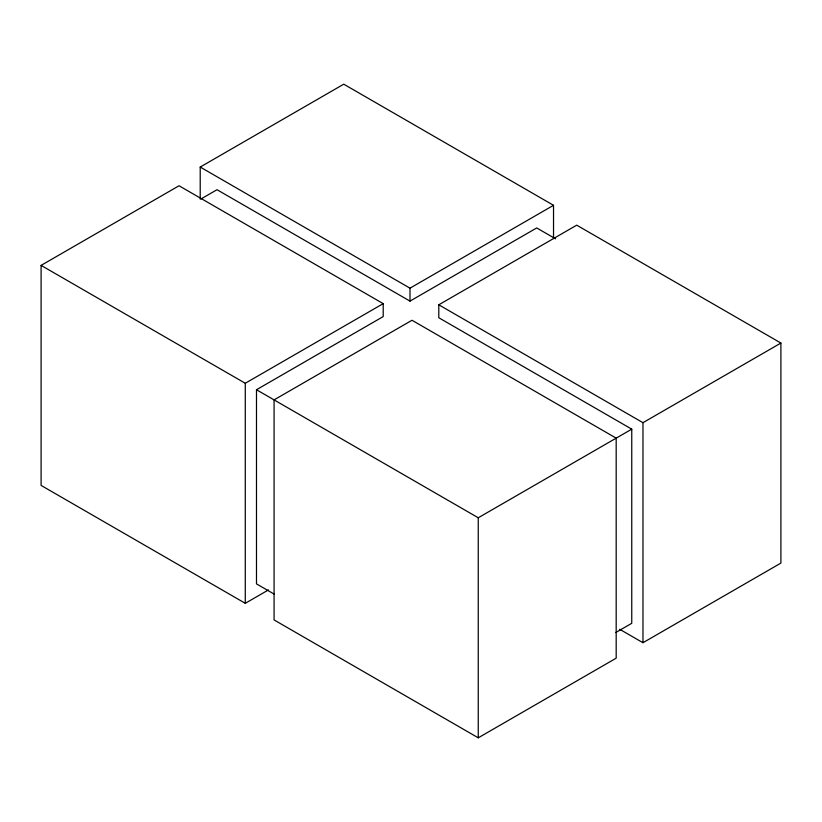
<?xml version="1.0" encoding="UTF-8"?>
<svg xmlns="http://www.w3.org/2000/svg" width="822" height="822" viewBox="0 0 822 822"><rect width="100%" height="100%" fill="white"/><g stroke="black" fill="none" stroke-linecap="round" stroke-linejoin="round"><path stroke-width="1.23" d="M200.208 199.037L200.208 167.051L343.75 84.183L553.525 205.305L553.525 238.565M268.455 589.929L245.275 603.307L41.1 485.422L41.1 265.393L179.032 185.762L383.206 303.637L383.206 316.583L256.485 389.741L256.485 583.887L274.209 594.121M200.948 198.986L217.029 189.707L409.993 301.119L536.715 227.951L555.549 238.822M41.1 265.393L245.275 383.268L383.206 303.637M200.208 167.051L409.993 288.173L553.525 205.305M615.688 632.58L631.758 623.302L631.758 429.156L438.794 317.744L438.794 304.798L576.725 225.166L780.9 343.051L780.9 563.08L642.968 642.712L619.665 629.262M256.485 389.741L478.25 517.778L631.758 429.156M438.794 304.798L642.968 422.683L780.9 343.051M478.25 737.817L616.181 658.186L616.181 438.147L412.007 320.261L274.075 399.893L274.075 619.932L478.25 737.817L478.25 517.778M642.968 422.683L642.968 642.712M409.993 288.173L409.993 301.119M245.275 383.268L245.275 603.307"/></g></svg>
